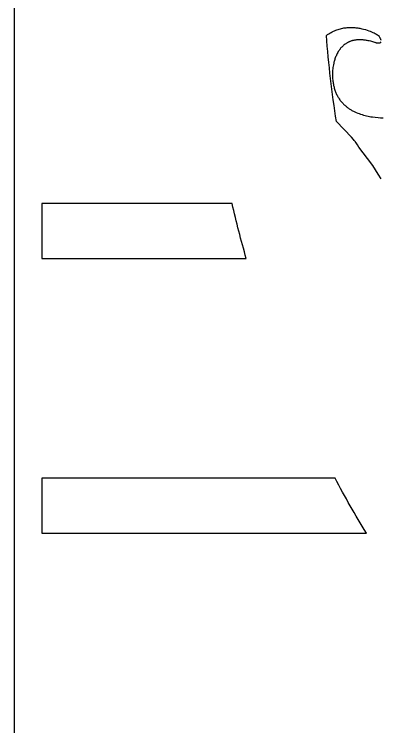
# Model space of a CAD drawing. Extents: x -3008 to 184, y 2842 to 4842.
# Drawn here: x -3008 to -2740, y 3281 to 3800 of the extents above; entities that cross this region are included whole.
import ezdxf

# ---------------------------------------------------------------- set-up
doc = ezdxf.new("R2010")
doc.units = 0
doc.layers.get('0').update_dxf_attribs({"linetype": 'CONTINUOUS'})
doc.layers.add('DEFAULT', color=7, linetype='CONTINUOUS')
doc.layers.add('LAYER_1', color=7, linetype='CONTINUOUS')

msp = doc.modelspace()

# ---------------------------------------------------------------- linework, layer by layer
for points in [[(-2987.61, 3621.66), (-2838.45, 3621.66, -0.012821), (-2848.74, 3661.66), (-2987.61, 3661.66)], [(-2987.61, 3421.66), (-2750.9, 3421.66, -0.014115), (-2773.75, 3461.66), (-2987.61, 3461.66)]]:
    msp.add_lwpolyline(points, format="xyb", close=True)
at = {"layer": 'DEFAULT'}
msp.add_lwpolyline([(-3007.61, 2841.66), (-2007.61, 2841.66), (-2007.61, 4841.66), (-3007.61, 4841.66)], close=True, dxfattribs=at)
at = {"layer": 'LAYER_1'}
msp.add_lwpolyline([(-2740.15, 3679.82), (-2742.22, 3683.22), (-2744.26, 3686.4), (-2746.27, 3689.36), (-2750.09, 3694.66), (-2756.32, 3702.92), (-2757.46, 3704.52), (-2757.95, 3705.26), (-2758.38, 3705.95), (-2758.45, 3706.06), (-2758.53, 3706.19), (-2758.61, 3706.31), (-2758.7, 3706.44), (-2758.91, 3706.72), (-2759.13, 3707.01), (-2759.66, 3707.65), (-2760.28, 3708.36), (-2761.77, 3709.98), (-2772.69, 3721.59, -0.020914), (-2779.98, 3784.25), (-2779.14, 3784.85), (-2778.29, 3785.41), (-2777.44, 3785.93), (-2776.59, 3786.42), (-2775.74, 3786.87), (-2774.89, 3787.29), (-2774.04, 3787.67), (-2773.19, 3788.02), (-2772.34, 3788.34), (-2771.49, 3788.63), (-2770.64, 3788.89), (-2769.8, 3789.12), (-2768.95, 3789.33), (-2768.12, 3789.5), (-2767.28, 3789.65), (-2766.45, 3789.78), (-2765.63, 3789.88), (-2764.81, 3789.96), (-2763.99, 3790.02), (-2763.19, 3790.05), (-2762.39, 3790.06), (-2761.59, 3790.06), (-2760.81, 3790.04), (-2760.03, 3789.99), (-2759.27, 3789.93), (-2758.51, 3789.86), (-2757.76, 3789.77), (-2757.03, 3789.67), (-2756.3, 3789.55), (-2755.59, 3789.42), (-2754.88, 3789.28), (-2754.2, 3789.13), (-2752.86, 3788.79), (-2751.58, 3788.43), (-2750.36, 3788.05), (-2749.2, 3787.64), (-2748.11, 3787.23), (-2747.1, 3786.81), (-2746.16, 3786.4), (-2745.31, 3786.01), (-2744.54, 3785.63), (-2743.86, 3785.28), (-2743.27, 3784.96), (-2742.78, 3784.69), (-2742.11, 3784.29), (-2741.94, 3784.18), (-2741.89, 3784.15), (-2741.88, 3784.14), (-2741.88, 3784.14), (-2741.88, 3784.14), (-2741.82, 3784.05), (-2741.68, 3783.81), (-2741.47, 3783.43), (-2741.22, 3782.95), (-2741.09, 3782.68), (-2740.95, 3782.4), (-2740.83, 3782.1), (-2740.71, 3781.8), (-2740.65, 3781.64), (-2740.59, 3781.49), (-2740.54, 3781.33), (-2740.5, 3781.17), (-2740.45, 3781.02), (-2740.42, 3780.86), (-2740.38, 3780.71)], format="xyb", dxfattribs=at)
msp.add_lwpolyline([(-2740.38, 3779.42), (-2740.39, 3779.39), (-2740.4, 3779.36), (-2740.41, 3779.33), (-2740.42, 3779.3), (-2740.43, 3779.27), (-2740.45, 3779.25), (-2740.46, 3779.22), (-2740.47, 3779.19), (-2740.49, 3779.16), (-2740.5, 3779.14), (-2740.52, 3779.11), (-2740.53, 3779.09), (-2740.55, 3779.06), (-2740.57, 3779.04), (-2740.59, 3779.01), (-2740.6, 3778.99), (-2740.62, 3778.97), (-2740.64, 3778.94), (-2740.66, 3778.92), (-2740.69, 3778.9), (-2740.71, 3778.88), (-2740.73, 3778.86), (-2740.75, 3778.84), (-2740.78, 3778.82), (-2740.8, 3778.8), (-2740.83, 3778.78), (-2740.86, 3778.76), (-2740.88, 3778.74), (-2740.91, 3778.73), (-2740.94, 3778.71), (-2740.97, 3778.69), (-2741, 3778.68), (-2741.03, 3778.66), (-2741.06, 3778.65), (-2741.1, 3778.64), (-2741.13, 3778.62), (-2741.16, 3778.61), (-2741.2, 3778.6), (-2741.23, 3778.59), (-2741.27, 3778.58), (-2741.31, 3778.57), (-2741.35, 3778.56), (-2741.39, 3778.55), (-2741.43, 3778.54), (-2741.47, 3778.53), (-2741.51, 3778.52), (-2741.55, 3778.52), (-2741.64, 3778.51), (-2741.73, 3778.5), (-2741.83, 3778.49), (-2741.93, 3778.49), (-2742.03, 3778.49), (-2742.13, 3778.5), (-2742.24, 3778.5), (-2742.36, 3778.51), (-2742.48, 3778.52), (-2742.6, 3778.54), (-2742.72, 3778.56), (-2742.85, 3778.58), (-2742.99, 3778.61), (-2743.13, 3778.64), (-2743.41, 3778.7), (-2743.72, 3778.79), (-2744.04, 3778.88), (-2744.39, 3778.99), (-2744.75, 3779.12), (-2746.17, 3779.56), (-2747.55, 3779.94), (-2748.89, 3780.26), (-2749.54, 3780.4), (-2750.18, 3780.53), (-2750.81, 3780.64), (-2751.43, 3780.73), (-2752.04, 3780.82), (-2752.64, 3780.89), (-2753.22, 3780.95), (-2753.8, 3780.99), (-2754.37, 3781.03), (-2754.93, 3781.05), (-2755.48, 3781.06), (-2756.02, 3781.05), (-2756.55, 3781.04), (-2757.07, 3781.01), (-2757.58, 3780.98), (-2758.08, 3780.93), (-2758.57, 3780.87), (-2759.05, 3780.8), (-2759.52, 3780.72), (-2759.99, 3780.63), (-2760.44, 3780.53), (-2760.89, 3780.42), (-2761.32, 3780.3), (-2761.75, 3780.17), (-2762.17, 3780.03), (-2762.58, 3779.88), (-2762.98, 3779.73), (-2763.38, 3779.56), (-2763.76, 3779.39), (-2764.14, 3779.21), (-2764.51, 3779.02), (-2764.87, 3778.83), (-2765.23, 3778.62), (-2765.57, 3778.41), (-2765.91, 3778.2), (-2766.24, 3777.97), (-2766.56, 3777.74), (-2766.88, 3777.5), (-2767.18, 3777.26), (-2767.48, 3777.01), (-2767.78, 3776.76), (-2768.06, 3776.5), (-2768.34, 3776.23), (-2768.61, 3775.96), (-2768.88, 3775.69), (-2769.14, 3775.41), (-2769.39, 3775.12), (-2769.63, 3774.83), (-2769.87, 3774.54), (-2770.1, 3774.25), (-2770.33, 3773.95), (-2770.55, 3773.64), (-2770.76, 3773.34), (-2770.97, 3773.03), (-2771.37, 3772.4), (-2771.74, 3771.77), (-2772.09, 3771.12), (-2772.42, 3770.48), (-2772.72, 3769.83), (-2773.01, 3769.17), (-2773.28, 3768.52), (-2773.53, 3767.86), (-2773.76, 3767.21), (-2773.97, 3766.57), (-2774.16, 3765.93), (-2774.34, 3765.29), (-2774.5, 3764.67), (-2774.65, 3764.06), (-2774.91, 3762.88), (-2775.11, 3761.77), (-2775.27, 3760.74), (-2775.39, 3759.79), (-2775.48, 3758.96), (-2775.53, 3758.25), (-2775.57, 3757.67), (-2775.59, 3756.97), (-2775.59, 3756.88), (-2775.6, 3755.98), (-2775.59, 3755.1), (-2775.57, 3754.23), (-2775.53, 3753.38), (-2775.47, 3752.55), (-2775.39, 3751.73), (-2775.3, 3750.92), (-2775.2, 3750.14), (-2775.08, 3749.36), (-2774.94, 3748.61), (-2774.79, 3747.86), (-2774.63, 3747.14), (-2774.45, 3746.42), (-2774.25, 3745.73), (-2774.05, 3745.04), (-2773.83, 3744.37), (-2773.6, 3743.72), (-2773.35, 3743.08), (-2773.09, 3742.45), (-2772.82, 3741.84), (-2772.54, 3741.24), (-2772.25, 3740.65), (-2771.94, 3740.08), (-2771.62, 3739.52), (-2771.3, 3738.97), (-2770.96, 3738.44), (-2770.61, 3737.92), (-2770.25, 3737.41), (-2769.88, 3736.91), (-2769.51, 3736.43), (-2769.12, 3735.96), (-2768.72, 3735.5), (-2768.32, 3735.05), (-2767.91, 3734.61), (-2767.48, 3734.19), (-2767.06, 3733.77), (-2766.62, 3733.37), (-2766.17, 3732.98), (-2765.72, 3732.6), (-2765.26, 3732.23), (-2764.8, 3731.87), (-2764.33, 3731.52), (-2763.85, 3731.18), (-2763.37, 3730.86), (-2762.88, 3730.54), (-2762.39, 3730.23), (-2761.89, 3729.93), (-2761.38, 3729.64), (-2760.88, 3729.37), (-2760.36, 3729.1), (-2759.33, 3728.58), (-2758.28, 3728.11), (-2757.22, 3727.66), (-2756.15, 3727.26), (-2755.07, 3726.88), (-2753.99, 3726.53), (-2752.91, 3726.21), (-2751.82, 3725.93), (-2750.74, 3725.66), (-2749.66, 3725.43), (-2748.59, 3725.22), (-2747.52, 3725.03), (-2746.47, 3724.87), (-2744.4, 3724.6), (-2742.4, 3724.41), (-2740.48, 3724.29), (-2738.66, 3724.22)], dxfattribs=at)

doc.saveas('drawing.dxf')
